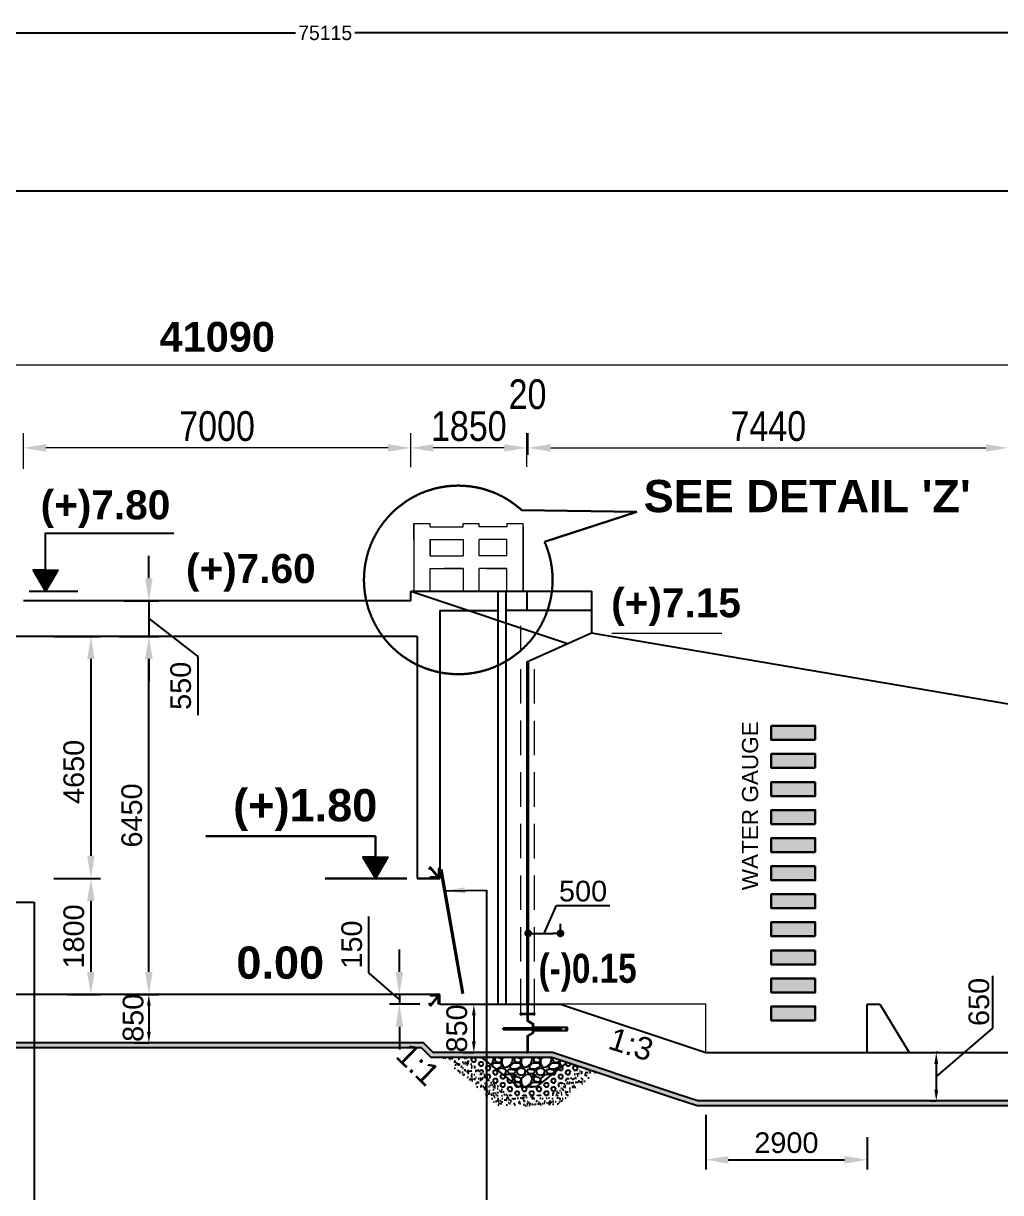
# Model space of a CAD drawing. Extents: x -358915 to 1258323, y -1667244 to -305611.
# Drawn here: x 291064 to 306203, y -1451511 to -1433391 of the extents above; entities that cross this region are included whole.
import ezdxf

# ---------------------------------------------------------------- set-up
doc = ezdxf.new("R2010")
doc.units = 0
doc.header["$LTSCALE"] = 300
doc.header["$MEASUREMENT"] = 0
for name, pattern in [('DASHED', [0.75, 0.5, -0.25]), ('DASHED2', [9.525, 6.35, -3.175]), ('DASHEDX2', [38.1, 25.4, -12.7]), ('HIDDEN', [0.375, 0.25, -0.125])]:
    doc.linetypes.add(name, pattern=pattern)
doc.layers.get('0').update_dxf_attribs({"linetype": 'CONTINUOUS'})
doc.layers.get('DEFPOINTS').update_dxf_attribs({"linetype": 'CONTINUOUS'})
for name, color, linetype, lineweight in [('CAR', 5, 'CONTINUOUS', 18), ('Dim', 7, 'CONTINUOUS', 9), ('Dimension', 8, 'CONTINUOUS', 18), ('Grid Line_Outer', 7, 'CONTINUOUS', 5), ('HATCH', 252, 'CONTINUOUS', 5), ('line2', 3, 'CONTINUOUS', 30), ('Railing', 8, 'CONTINUOUS', 0)]:
    doc.layers.add(name, color=color, linetype=linetype, lineweight=lineweight)
for name, color, linetype in [('DOTTED', 240, 'DASHED2'), ('LINE', 7, 'CONTINUOUS'), ('TEXT', 10, 'CONTINUOUS')]:
    doc.layers.add(name, color=color, linetype=linetype)
doc.styles.add('1-2', font='arial.ttf')
doc.styles.add('Arial', font='arial.ttf')
doc.styles.add('DIM', font='isocp3.shx')
doc.styles.add('dimText', font='ARIALN.TTF')
doc.styles.add('text', font='ARIALN.TTF', dxfattribs={"height": 1.6})
doc.dimstyles.new('3', dxfattribs={"dimtxt": 225, "dimasz": 350, "dimexe": 100, "dimexo": 25, "dimgap": 9, "dimtad": 0, "dimdec": 0, "dimzin": 0, "dimdsep": 46, "dimtxsty": 'Standard', "dimcen": 0, "dimclrd": 5, "dimclre": 6, "dimclrt": 256, "dimadec": 0, "dimazin": 0, "dimtfac": 1, "dimtdec": 0, "dimtofl": 0, "dimtmove": 2, "dimatfit": 3, "dimfxl": 1, "dimtolj": 1, "dimtzin": 0, "dimarcsym": 0})
doc.dimstyles.new('dim_150', dxfattribs={"dimtxt": 300, "dimasz": 300, "dimexe": 300, "dimexo": 100, "dimgap": 100, "dimtad": 1, "dimdec": 0, "dimzin": 0, "dimdsep": 46, "dimtxsty": 'DIM', "dimcen": 150, "dimclrd": 5, "dimclre": 5, "dimclrt": 7, "dimadec": 0, "dimazin": 0, "dimtfac": 1, "dimtdec": 0, "dimtmove": 0, "dimatfit": 3, "dimfxl": 20, "dimtolj": 1, "dimtzin": 0, "dimarcsym": 0})
doc.dimstyles.new('dim_230', dxfattribs={"dimtxt": 460, "dimasz": 460, "dimexe": 230, "dimexo": 100, "dimgap": 100, "dimtad": 1, "dimdec": 0, "dimzin": 0, "dimdsep": 46, "dimtxsty": 'dimText', "dimcen": 0.09, "dimclrd": 256, "dimclre": 256, "dimclrt": 7, "dimadec": 0, "dimazin": 0, "dimtfac": 1, "dimtdec": 0, "dimtofl": 0, "dimtmove": 0, "dimatfit": 3, "dimfxl": 1, "dimtolj": 1, "dimtzin": 0, "dimlwd": -1, "dimlwe": -1, "dimarcsym": 0})
pattern_1 = [(37.5, (-118557.8025, -1468167.1966), (-0.31496679, 9.63411885), [0, -7.6, 0, -8.5, 0, -8.125]), (7.5, (-118557.802, -1468167.197), (8.84888353, 14.11073033), [0, -4.1, 0, -6.85, 0, -2.625]), (327.5, (-118563.9525, -1468167.1966), (15.57070931, 0.02829527), [0, -2.5, 0, -9, 0, -11.75]), (317.5, (-118563.952, -1468167.197), (15.03063302, 4.38837782), [0, -1.25, 0, -5.9, 0, -6.75])]

# ---------------------------------------------------------------- blocks, each defined once
blk = doc.blocks.new('*D244')
at = {"layer": 'DEFPOINTS', "color": 0, "ltscale": 500, "transparency": 16777216}
for p in [(292794, -1448441), (292781, -1449191), (293008, -1449191)]:
    blk.add_point(p, dxfattribs=at)
at = {"layer": 'Dim', "color": 5, "lineweight": -2, "ltscale": 500, "transparency": 16777216}
for p, q in [((292794, -1448441), (293008, -1448441)), ((293008, -1448616), (293008, -1449016)), ((292781, -1449191), (293008, -1449191))]:
    blk.add_line(p, q, dxfattribs=at)
at = {"layer": 'Dim', "color": 5, "ltscale": 500, "transparency": 16777216}
for points in [[(292978, -1448616), (293037, -1448616), (293008, -1448441)], [(292978, -1449016), (293037, -1449016), (293008, -1449191)]]:
    blk.add_solid(points, dxfattribs=at)
at = {"layer": 'Dim', "color": 7, "ltscale": 500, "transparency": 16777216, "insert": (292765, -1448802), "char_height": 320, "attachment_point": 5, "rotation": 90, "style": 'Arial'}
blk.add_mtext('\\A1;850', dxfattribs=at)
blk = doc.blocks.new('*D245')
at = {"layer": 'DEFPOINTS', "color": 0, "ltscale": 500, "transparency": 16777216}
for p in [(297878, -1448591), (297878, -1449341), (298042, -1449341)]:
    blk.add_point(p, dxfattribs=at)
at = {"layer": 'Dim', "color": 5, "lineweight": -2, "ltscale": 500, "transparency": 16777216}
for p, q in [((297878, -1448591), (298042, -1448591)), ((298042, -1448766), (298042, -1449166)), ((297878, -1449341), (298042, -1449341))]:
    blk.add_line(p, q, dxfattribs=at)
at = {"layer": 'Dim', "color": 5, "ltscale": 500, "transparency": 16777216}
for points in [[(298013, -1448766), (298071, -1448766), (298042, -1448591)], [(298013, -1449166), (298071, -1449166), (298042, -1449341)]]:
    blk.add_solid(points, dxfattribs=at)
at = {"layer": 'Dim', "color": 7, "ltscale": 500, "transparency": 16777216, "insert": (297779, -1448966), "char_height": 320, "attachment_point": 5, "rotation": 90, "style": 'Arial'}
blk.add_mtext('\\A1;850', dxfattribs=at)
blk = doc.blocks.new('*D252')
at = {"layer": 'DEFPOINTS', "color": 0, "ltscale": 500, "transparency": 16777216}
for p in [(291064, -1439970), (297064, -1440243), (291064, -1440393)]:
    blk.add_point(p, dxfattribs=at)
at = {"layer": 'Dim', "ltscale": 500, "transparency": 16777216}
for p, q in [((291064, -1440293), (291064, -1439740)), ((297064, -1440143), (297064, -1439740)), ((296714, -1439970), (291414, -1439970))]:
    blk.add_line(p, q, dxfattribs=at)
for points in [[(291414, -1439911), (291414, -1440028), (291064, -1439970)], [(296714, -1439911), (296714, -1440028), (297064, -1439970)]]:
    blk.add_solid(points, dxfattribs=at)
at = {"layer": 'Dim', "color": 7, "ltscale": 500, "transparency": 16777216, "insert": (294064, -1439635), "char_height": 460, "attachment_point": 5, "style": 'dimText'}
blk.add_mtext('\\A1;7000', dxfattribs=at)
blk = doc.blocks.new('_Dot')
at = {"color": 0, "linetype": 'ByBlock', "lineweight": -2}
blk.add_line((-0.5, 0), (-1, 0), dxfattribs=at)
at = {"color": 0, "linetype": 'ByBlock', "const_width": 0.5}
blk.add_lwpolyline([(-0.25, 0, 1), (0.25, 0, 1)], format="xyb", close=True, dxfattribs=at)
blk = doc.blocks.new('*D262')
at = {"layer": 'DEFPOINTS', "color": 0, "ltscale": 500, "transparency": 16777216}
for p in [(298884, -1447528), (299384, -1447493), (299384, -1447535)]:
    blk.add_point(p, dxfattribs=at)
at = {"layer": 'Dim', "color": 5, "lineweight": -2, "ltscale": 500, "transparency": 16777216}
for p, q in [((299134, -1447493), (299321, -1447063)), ((299321, -1447063), (300147, -1447063)), ((298884, -1447428), (298884, -1447343)), ((299384, -1447435), (299384, -1447343)), ((299004, -1447493), (299264, -1447493))]:
    blk.add_line(p, q, dxfattribs=at)
at = {"layer": 'Dim', "color": 5, "lineweight": -2, "ltscale": 500, "transparency": 16777216, "xscale": 120, "yscale": 120, "zscale": 120, "rotation": 180}
blk.add_blockref('_Dot', (298884, -1447493), dxfattribs=at)
at = {"layer": 'Dim', "color": 5, "lineweight": -2, "ltscale": 500, "transparency": 16777216, "xscale": 120, "yscale": 120, "zscale": 120}
blk.add_blockref('_Dot', (299384, -1447493), dxfattribs=at)
at = {"layer": 'Dim', "color": 7, "ltscale": 500, "transparency": 16777216, "insert": (299734, -1446840), "char_height": 320, "attachment_point": 5, "style": 'Arial'}
blk.add_mtext('\\A1;500', dxfattribs=at)
blk = doc.blocks.new('*D268')
at = {"layer": 'DEFPOINTS', "color": 0, "ltscale": 500, "transparency": 16777216}
for p in [(297064, -1439970), (297064, -1440366), (298864, -1440365)]:
    blk.add_point(p, dxfattribs=at)
at = {"layer": 'Dim', "ltscale": 500, "transparency": 16777216}
for p, q in [((297064, -1440266), (297064, -1439740)), ((298864, -1440265), (298864, -1439740)), ((298514, -1439970), (297414, -1439970))]:
    blk.add_line(p, q, dxfattribs=at)
for points in [[(297414, -1439911), (297414, -1440028), (297064, -1439970)], [(298514, -1439911), (298514, -1440028), (298864, -1439970)]]:
    blk.add_solid(points, dxfattribs=at)
at = {"layer": 'Dim', "color": 7, "ltscale": 500, "transparency": 16777216, "insert": (297964, -1439635), "char_height": 460, "attachment_point": 5, "style": 'dimText'}
blk.add_mtext('\\A1;1850', dxfattribs=at)
blk = doc.blocks.new('*D269')
at = {"layer": 'DEFPOINTS', "color": 0, "ltscale": 500, "transparency": 16777216}
for p in [(306324, -1439591), (306324, -1439970), (298884, -1440175)]:
    blk.add_point(p, dxfattribs=at)
at = {"layer": 'Dim', "ltscale": 500, "transparency": 16777216}
for p, q in [((298884, -1440075), (298884, -1439740)), ((306324, -1439691), (306324, -1440200)), ((299234, -1439970), (305974, -1439970))]:
    blk.add_line(p, q, dxfattribs=at)
for points in [[(299234, -1439911), (299234, -1440028), (298884, -1439970)], [(305974, -1439911), (305974, -1440028), (306324, -1439970)]]:
    blk.add_solid(points, dxfattribs=at)
at = {"layer": 'Dim', "color": 7, "ltscale": 500, "transparency": 16777216, "insert": (302604, -1439635), "char_height": 460, "attachment_point": 5, "style": 'dimText'}
blk.add_mtext('\\A1;7440', dxfattribs=at)
blk = doc.blocks.new('*D272')
at = {"layer": 'DEFPOINTS', "color": 0, "ltscale": 500, "transparency": 16777216}
for p in [(297303, -1448441), (296888, -1448591), (297303, -1448591)]:
    blk.add_point(p, dxfattribs=at)
at = {"layer": 'Dim', "color": 5, "lineweight": -2, "ltscale": 500, "transparency": 16777216}
for p, q in [((296415, -1448105), (296415, -1447230)), ((296888, -1448091), (296888, -1447741)), ((296888, -1448516), (296415, -1448105)), ((297203, -1448441), (296738, -1448441)), ((296888, -1448441), (296888, -1448591)), ((296888, -1448441), (296888, -1448591)), ((297203, -1448591), (296738, -1448591)), ((296888, -1448941), (296888, -1449291))]:
    blk.add_line(p, q, dxfattribs=at)
at = {"layer": 'Dim', "color": 5, "ltscale": 500, "transparency": 16777216}
for points in [[(296830, -1448091), (296947, -1448091), (296888, -1448441)], [(296830, -1448941), (296947, -1448941), (296888, -1448591)]]:
    blk.add_solid(points, dxfattribs=at)
at = {"layer": 'Dim', "color": 7, "ltscale": 500, "transparency": 16777216, "insert": (296152, -1447667), "char_height": 320, "attachment_point": 5, "rotation": 90, "style": 'Arial'}
blk.add_mtext('\\A1;150', dxfattribs=at)
blk = doc.blocks.new('*D273')
at = {"layer": 'DEFPOINTS', "color": 0, "ltscale": 500, "transparency": 16777216}
for p in [(316134, -1438681), (273744, -1439594), (316134, -1439594)]:
    blk.add_point(p, dxfattribs=at)
at = {"layer": 'Dim', "ltscale": 500, "transparency": 16777216}
for p, q in [((273744, -1439494), (273744, -1438451)), ((316134, -1439494), (316134, -1438451)), ((274094, -1438681), (315784, -1438681))]:
    blk.add_line(p, q, dxfattribs=at)
for points in [[(274094, -1438623), (274094, -1438739), (273744, -1438681)], [(315784, -1438623), (315784, -1438739), (316134, -1438681)]]:
    blk.add_solid(points, dxfattribs=at)
at = {"layer": 'Dim', "color": 7, "ltscale": 500, "transparency": 16777216, "insert": (294067, -1438251), "char_height": 460, "attachment_point": 5, "style": 'dimText'}
blk.add_mtext('\\A1;{\\fArial|b1|i0|c0|p34;41090}', dxfattribs=at)
blk = doc.blocks.new('*D274')
at = {"layer": 'DEFPOINTS', "color": 0, "ltscale": 500, "transparency": 16777216}
for p in [(291703, -1446641), (291647, -1448441), (292109, -1448441)]:
    blk.add_point(p, dxfattribs=at)
at = {"layer": 'Dim', "color": 5, "lineweight": -2, "ltscale": 500, "transparency": 16777216}
for p, q in [((291803, -1446641), (292259, -1446641)), ((292109, -1446991), (292109, -1448091)), ((291747, -1448441), (292259, -1448441))]:
    blk.add_line(p, q, dxfattribs=at)
at = {"layer": 'Dim', "color": 5, "ltscale": 500, "transparency": 16777216}
for points in [[(292051, -1446991), (292168, -1446991), (292109, -1446641)], [(292051, -1448091), (292168, -1448091), (292109, -1448441)]]:
    blk.add_solid(points, dxfattribs=at)
at = {"layer": 'Dim', "color": 7, "ltscale": 500, "transparency": 16777216, "insert": (291846, -1447541), "char_height": 320, "attachment_point": 5, "rotation": 90, "style": 'Arial'}
blk.add_mtext('\\A1;1800', dxfattribs=at)
blk = doc.blocks.new('*D281')
at = {"layer": 'DEFPOINTS', "color": 0, "ltscale": 500, "transparency": 16777216}
for p in [(298864, -1439970), (298864, -1440175), (298884, -1440175)]:
    blk.add_point(p, dxfattribs=at)
at = {"layer": 'Dim', "ltscale": 500, "transparency": 16777216}
for p, q in [((298864, -1440075), (298864, -1439740)), ((298884, -1440075), (298884, -1439740)), ((298514, -1439970), (298164, -1439970)), ((299234, -1439970), (299584, -1439970))]:
    blk.add_line(p, q, dxfattribs=at)
for points in [[(298514, -1439911), (298514, -1440028), (298864, -1439970)], [(299234, -1439911), (299234, -1440028), (298884, -1439970)]]:
    blk.add_solid(points, dxfattribs=at)
at = {"layer": 'Dim', "color": 7, "ltscale": 500, "transparency": 16777216, "insert": (298874, -1439141), "char_height": 460, "attachment_point": 5, "style": 'dimText'}
blk.add_mtext('\\A1;20', dxfattribs=at)
blk = doc.blocks.new('*D282')
at = {"layer": 'DEFPOINTS', "color": 0, "ltscale": 500, "transparency": 16777216}
for p in [(305230, -1449341), (305113, -1450091), (305206, -1450091)]:
    blk.add_point(p, dxfattribs=at)
at = {"layer": 'Dim', "color": 5, "lineweight": -2, "ltscale": 500, "transparency": 16777216}
for p, q in [((306082, -1448960), (306082, -1448152)), ((305206, -1449716), (306082, -1448960)), ((305230, -1449341), (305206, -1449341)), ((305206, -1449516), (305206, -1449916)), ((305113, -1450091), (305206, -1450091))]:
    blk.add_line(p, q, dxfattribs=at)
at = {"layer": 'Dim', "color": 5, "ltscale": 500, "transparency": 16777216}
for points in [[(305176, -1449516), (305235, -1449516), (305206, -1449341)], [(305176, -1449916), (305235, -1449916), (305206, -1450091)]]:
    blk.add_solid(points, dxfattribs=at)
at = {"layer": 'Dim', "color": 7, "ltscale": 500, "transparency": 16777216, "insert": (305868, -1448556), "char_height": 320, "attachment_point": 5, "rotation": 90, "style": 'Arial'}
blk.add_mtext('\\A1;650', dxfattribs=at)
blk = doc.blocks.new('*D283')
at = {"layer": 'DEFPOINTS', "color": 0, "ltscale": 500, "transparency": 16777216}
for p in [(291434, -1442891), (291434, -1446641), (292109, -1446641)]:
    blk.add_point(p, dxfattribs=at)
at = {"layer": 'Dim', "color": 5, "lineweight": -2, "ltscale": 500, "transparency": 16777216}
for p, q in [((291534, -1442891), (292259, -1442891)), ((292109, -1443241), (292109, -1446291)), ((291534, -1446641), (292259, -1446641))]:
    blk.add_line(p, q, dxfattribs=at)
at = {"layer": 'Dim', "color": 5, "ltscale": 500, "transparency": 16777216}
for points in [[(292051, -1443241), (292168, -1443241), (292109, -1442891)], [(292051, -1446291), (292168, -1446291), (292109, -1446641)]]:
    blk.add_solid(points, dxfattribs=at)
at = {"layer": 'Dim', "color": 7, "ltscale": 500, "transparency": 16777216, "insert": (291846, -1444991), "char_height": 320, "attachment_point": 5, "rotation": 90, "style": 'Arial'}
blk.add_mtext('\\A1;4650', dxfattribs=at)
blk = doc.blocks.new('*D287')
at = {"layer": 'DEFPOINTS', "color": 0, "ltscale": 500, "transparency": 16777216}
for p in [(293008, -1442891), (293713, -1442891), (292523, -1448441)]:
    blk.add_point(p, dxfattribs=at)
at = {"layer": 'Dim', "color": 5, "lineweight": -2, "ltscale": 500, "transparency": 16777216}
for p, q in [((293613, -1442891), (292858, -1442891)), ((293008, -1448091), (293008, -1443241)), ((292623, -1448441), (293158, -1448441))]:
    blk.add_line(p, q, dxfattribs=at)
at = {"layer": 'Dim', "color": 5, "ltscale": 500, "transparency": 16777216}
for points in [[(292949, -1443241), (293066, -1443241), (293008, -1442891)], [(292949, -1448091), (293066, -1448091), (293008, -1448441)]]:
    blk.add_solid(points, dxfattribs=at)
at = {"layer": 'Dim', "color": 7, "ltscale": 500, "transparency": 16777216, "insert": (292744, -1445666), "char_height": 320, "attachment_point": 5, "rotation": 90, "style": 'Arial'}
blk.add_mtext('\\A1;6450', dxfattribs=at)
blk = doc.blocks.new('*D288')
at = {"layer": 'DEFPOINTS', "color": 0, "ltscale": 500, "transparency": 16777216}
for p in [(292523, -1442341), (292440, -1442891), (293008, -1442891)]:
    blk.add_point(p, dxfattribs=at)
at = {"layer": 'Dim', "color": 5, "lineweight": -2, "ltscale": 500, "transparency": 16777216}
for p, q in [((293008, -1441991), (293008, -1441641)), ((292623, -1442341), (293158, -1442341)), ((293008, -1442341), (293008, -1442891)), ((293008, -1442341), (293008, -1442891)), ((293008, -1442616), (293765, -1443204)), ((292540, -1442891), (293158, -1442891)), ((293765, -1443204), (293765, -1444110)), ((293008, -1443241), (293008, -1443591))]:
    blk.add_line(p, q, dxfattribs=at)
at = {"layer": 'Dim', "color": 5, "ltscale": 500, "transparency": 16777216}
for points in [[(292949, -1441991), (293066, -1441991), (293008, -1442341)], [(292949, -1443241), (293066, -1443241), (293008, -1442891)]]:
    blk.add_solid(points, dxfattribs=at)
at = {"layer": 'Dim', "color": 7, "ltscale": 500, "transparency": 16777216, "insert": (293502, -1443657), "char_height": 320, "attachment_point": 5, "rotation": 90, "style": 'Arial'}
blk.add_mtext('\\A1;550', dxfattribs=at)
blk = doc.blocks.new('huk')
at = {"layer": 'Dim'}
h = blk.add_hatch(dxfattribs=at)
h.set_pattern_fill('ANSI31', color=15)
h.set_pattern_definition([(45, (-358365.36117, -19477.47705), (-0.08838834765, 0.08838834765), [])])
h.paths.add_polyline_path([(13, 3, 0.75964), (-13, 3), (-94, 3, 4.674984), (-94, -6), (-12, -6, 0.637498), (12, -6), (94, -6, 4.674984), (94, 3)])
h.paths.add_polyline_path([(-6, 0, -1), (6, 0, -1)], flags=16)
at = {"layer": 'DOTTED', "color": 8}
for points in [[(-94, 3), (-13, 3)], [(13, 3), (94, 3)], [(-94, -6), (-12, -6)], [(12, -6), (94, -6)]]:
    blk.add_lwpolyline(points, dxfattribs=at)
blk.add_circle((0, 0), 6.04, dxfattribs=at)
for centre, radius, start, end in [((-104, -1), 11, 24.1477, 335.8523), ((0, 0), 13, 15.5565, 164.4435), ((104, -1), 11, 204.1477, 155.8523), ((0, 0), 13, 204.9652, 335.0348)]:
    blk.add_arc(centre, radius, start, end, dxfattribs=at)
blk = doc.blocks.new('*D291')
at = {"layer": 'DEFPOINTS', "color": 0, "ltscale": 500, "transparency": 16777216}
for p in [(301634, -1450207), (304134, -1450553), (304134, -1451002)]:
    blk.add_point(p, dxfattribs=at)
at = {"layer": 'Dim', "color": 5, "lineweight": -2, "ltscale": 500, "transparency": 16777216}
for p, q in [((301634, -1450307), (301634, -1451152)), ((304134, -1450653), (304134, -1451152)), ((301984, -1451002), (303784, -1451002))]:
    blk.add_line(p, q, dxfattribs=at)
at = {"layer": 'Dim', "color": 5, "ltscale": 500, "transparency": 16777216}
for points in [[(301984, -1450944), (301984, -1451061), (301634, -1451002)], [(303784, -1450944), (303784, -1451061), (304134, -1451002)]]:
    blk.add_solid(points, dxfattribs=at)
at = {"layer": 'Dim', "color": 7, "ltscale": 500, "transparency": 16777216, "insert": (302884, -1450739), "char_height": 320, "attachment_point": 5, "style": 'Arial'}
blk.add_mtext('\\A1;2900', dxfattribs=at)
blk = doc.blocks.new('cc')
at = {"layer": 'Dim'}
h = blk.add_hatch(color=8, dxfattribs=at)
h.dxf.hatch_style = 1
h.paths.add_polyline_path([(0, 0), (0, -217), (681, -217), (681, 0)])
h = blk.add_hatch(color=8, dxfattribs=at)
h.dxf.hatch_style = 1
h.paths.add_polyline_path([(0, -435), (0, -652), (681, -652), (681, -435)])
h = blk.add_hatch(color=8, dxfattribs=at)
h.dxf.hatch_style = 1
h.paths.add_polyline_path([(681, -1087), (681, -869), (0, -869), (0, -1087)])
h = blk.add_hatch(color=8, dxfattribs=at)
h.dxf.hatch_style = 1
h.paths.add_polyline_path([(0, -1304), (0, -1521), (681, -1521), (681, -1304)])
h = blk.add_hatch(color=8, dxfattribs=at)
h.dxf.hatch_style = 1
h.paths.add_polyline_path([(0, -1739), (0, -1956), (681, -1956), (681, -1739)])
h = blk.add_hatch(color=8, dxfattribs=at)
h.dxf.hatch_style = 1
h.paths.add_polyline_path([(681, -2391), (681, -2173), (0, -2173), (0, -2391)])
h = blk.add_hatch(color=8, dxfattribs=at)
h.dxf.hatch_style = 1
h.paths.add_polyline_path([(681, -2826), (681, -2608), (0, -2608), (0, -2826)])
h = blk.add_hatch(color=8, dxfattribs=at)
h.dxf.hatch_style = 1
h.paths.add_polyline_path([(0, -3043), (0, -3260), (681, -3260), (681, -3043)])
h = blk.add_hatch(color=8, dxfattribs=at)
h.dxf.hatch_style = 1
h.paths.add_polyline_path([(681, -3695), (681, -3478), (0, -3478), (0, -3695)])
h = blk.add_hatch(color=8, dxfattribs=at)
h.dxf.hatch_style = 1
h.paths.add_polyline_path([(681, -4130), (681, -3912), (0, -3912), (0, -4130)])
h = blk.add_hatch(color=8, dxfattribs=at)
h.dxf.hatch_style = 1
h.paths.add_polyline_path([(0, -4347), (0, -4564), (681, -4564), (681, -4347)])
at = {"layer": 'line2', "color": 15}
for points in [[(681, -217), (0, -217), (0, 0), (681, 0)], [(681, -652), (0, -652), (0, -435), (681, -435)], [(681, -869), (0, -869), (0, -1087), (681, -1087)], [(681, -1521), (0, -1521), (0, -1304), (681, -1304)], [(681, -1956), (0, -1956), (0, -1739), (681, -1739)], [(681, -2173), (0, -2173), (0, -2391), (681, -2391)], [(681, -2608), (0, -2608), (0, -2826), (681, -2826)], [(681, -3260), (0, -3260), (0, -3043), (681, -3043)], [(681, -3478), (0, -3478), (0, -3695), (681, -3695)], [(681, -3912), (0, -3912), (0, -4130), (681, -4130)], [(681, -4564), (0, -4564), (0, -4347), (681, -4347)]]:
    blk.add_lwpolyline(points, close=True, dxfattribs=at)
blk = doc.blocks.new('*D1497')
at = {"layer": 'DEFPOINTS', "color": 0, "ltscale": 0.5, "transparency": 16777216}
for p in [(333297, -1433539), (258182, -1435984), (333297, -1435984)]:
    blk.add_point(p, dxfattribs=at)
at = {"layer": 'LINE', "color": 6, "lineweight": -2, "ltscale": 0.5, "transparency": 16777216}
for p, q in [((258182, -1435959), (258182, -1433439)), ((333297, -1435959), (333297, -1433439))]:
    blk.add_line(p, q, dxfattribs=at)
at = {"layer": 'LINE', "color": 5, "lineweight": -2, "ltscale": 0.5, "transparency": 16777216}
for p, q in [((258532, -1433539), (295280, -1433539)), ((332947, -1433539), (296198, -1433539))]:
    blk.add_line(p, q, dxfattribs=at)
at = {"layer": 'LINE', "color": 5, "ltscale": 0.5, "transparency": 16777216}
for points in [[(258532, -1433481), (258532, -1433597), (258182, -1433539)], [(332947, -1433481), (332947, -1433597), (333297, -1433539)]]:
    blk.add_solid(points, dxfattribs=at)
at = {"layer": 'LINE', "ltscale": 0.5, "transparency": 16777216, "insert": (295739, -1433539), "char_height": 225, "attachment_point": 5}
blk.add_mtext('\\A1;75115', dxfattribs=at)

msp = doc.modelspace()

# ---------------------------------------------------------------- hatches: boundary and pattern name
at = {"layer": 'Dim'}
h = msp.add_hatch(dxfattribs=at)
h.set_pattern_fill('ANSI31', color=8)
h.set_pattern_definition([(45, (-52866.7638, -1547253.26463), (-0.08838834765, 0.08838834765), [])])
h.paths.add_polyline_path([(291599.6, -1441864.9), (291407.1, -1441864.9), (291407.1, -1442190.7)])
h.paths.add_polyline_path([(291407.1, -1441864.9), (291214.6, -1441864.9), (291407.1, -1442190.7)])
h = msp.add_hatch(dxfattribs=at)
h.set_pattern_fill('ANSI31', color=8)
h.set_pattern_definition([(45, (-46985.74198, -1551701.96833), (-0.08838834765, 0.08838834765), [])])
h.paths.add_polyline_path([(296324.7, -1446313.6), (296517.3, -1446313.6), (296517.3, -1446639.4)])
h.paths.add_polyline_path([(296517.3, -1446313.6), (296709.8, -1446313.6), (296517.3, -1446639.4)])
h = msp.add_hatch(dxfattribs=at)
h.set_pattern_fill('AR-SAND', color=8, scale=5)
h.set_pattern_definition(pattern_1)
h.paths.add_polyline_path([(298863.8, -1448590.7), (298883.8, -1448590.7), (298883.8, -1448840.7), (298963.8, -1448890.7), (298963.8, -1448934.6), (298943.8, -1448934.6), (298943.8, -1448897.8), (298863.8, -1448847.8)])
h = msp.add_hatch(color=15, dxfattribs=at)
h.dxf.hatch_style = 1
h.paths.add_polyline_path([(298494, -1448961.6), (298494, -1448981.6), (299393.4, -1448981.6), (299393.4, -1448961.6)])
h = msp.add_hatch(dxfattribs=at)
h.set_pattern_fill('AR-SAND', color=8, scale=5)
h.set_pattern_definition(pattern_1)
h.paths.add_polyline_path([(298863.8, -1449340.7), (298883.8, -1449340.7), (298883.8, -1449090.7), (298963.8, -1449040.7), (298963.8, -1448996.8), (298943.8, -1448996.8), (298943.8, -1449033.6), (298863.8, -1449083.6)])
h = msp.add_hatch(color=15, dxfattribs=at)
h.dxf.hatch_style = 1
h.paths.add_polyline_path([(299468.3, -1448946.7), (299493.8, -1448946.8), (299493.7, -1448996.8), (299468.2, -1448996.8)])
h = msp.add_hatch(dxfattribs=at)
h.set_pattern_fill('AR-CONC', color=8, scale=20)
h.set_pattern_definition([(50, (-54666.78, -1593038.45), (143.452037, -12.550427), [15, -165]), (355, (-54666.78, -1593038.45), (-27.750267, 150.438427), [12, -132]), (100.451444, (-54654.83, -1593039.5), (115.70177, 137.888), [12.74804, -140.22842]), (46.1842, (-54666.78, -1592998.45), (213.44827, -33.10386), [22.5, -247.5]), (96.635635, (-54649, -1593001.21), (186.93239, 194.82372), [19.12207, -210.34275]), (351.184164, (-54666.78, -1592998.45), (186.93239, 194.82372), [18, -198]), (21, (-54646.78, -1593008.45), (119.38141, -80.523778), [15, -165]), (326, (-54646.78, -1593008.45), (48.663066, 145.03001), [12, -132]), (71.451445, (-54636.83, -1593015.16), (168.044475, 64.50623), [12.74804, -140.22842]), (37.5, (-54666.78, -1593038.454), (2.431971, 66.578771), [0, -130.4, 0, -134, 0, -132.5]), (7.5, (-54666.78, -1593038.454), (52.613907, 78.882342), [0, -76.4, 0, -127.4, 0, -50.5]), (327.5, (-54711.38, -1593038.454), (106.764487, -4.510974), [0, -50, 0, -156, 0, -207]), (317.5, (-54731.38, -1593038.45), (116.637234, 20.020996), [0, -65, 0, -103.6, 0, -147])])
h.paths.add_polyline_path([(316134.3, -1450391.3), (315644.1, -1450391), (315644.1, -1450466), (316134.3, -1450466.3)])
h.paths.add_polyline_path([(274234, -1450451.5), (273744, -1450451.5), (273744, -1450526.5), (274234, -1450526.5)])
h.paths.add_polyline_path([(297263.6, -1449190.7), (291063.8, -1449190.7), (289413.8, -1449190.5), (288566.2, -1449190.5), (286682.8, -1449818.3), (285865.4, -1450090.7), (275244, -1450090.7), (274844, -1450451.5), (274354, -1450451.5), (274354, -1450526.5), (274872.9, -1450526.5), (275272.9, -1450165.7), (285877.6, -1450165.7), (286714.1, -1449886.9), (288577.8, -1449265.5), (289413.8, -1449265.5), (291063.8, -1449265.7), (297232.6, -1449265.7), (297382.6, -1449415.7), (298413.8, -1449415.7), (299250.5, -1449415.7), (301152.9, -1450050.1), (301512, -1450165.7), (306886.3, -1450165.7), (314652.6, -1450165.9), (315012.6, -1450466.1), (315524.1, -1450466), (315524.1, -1450391), (315040, -1450391.1), (314679.8, -1450090.9), (306886.3, -1450090.7), (301512, -1450090.7), (301145, -1449968.4), (299262, -1449340.7), (298413.8, -1449340.7), (297413.6, -1449340.7)])
at = {"layer": 'Grid Line_Outer', "ltscale": 2}
h = msp.add_hatch(color=1, dxfattribs=at)
h.dxf.hatch_style = 1
h.paths.add_polyline_path([(297365.7, -1446640.7), (297367.7, -1446616.9), (297489.3, -1446616.9), (297487.3, -1446489.5), (297513.7, -1446489.5), (297513.7, -1446640.7)])
h = msp.add_hatch(color=1, dxfattribs=at)
h.dxf.hatch_style = 1
h.paths.add_polyline_path([(297367.1, -1448440.7), (297367.1, -1448465), (297489.6, -1448465), (297489.5, -1448590.7), (297513.6, -1448590.7), (297513.6, -1448440.8)])
at = {"layer": 'HATCH', "lineweight": -2, "ltscale": 50}
h = msp.add_hatch(dxfattribs=at)
h.set_pattern_fill('AR-SAND', color=2, scale=50)
h.set_pattern_definition([(37.5, (-74127.67, -1480234.44), (-3.149668, 96.341188), [0, -76, 0, -85, 0, -81.25]), (7.5, (-74127.67, -1480234.44), (88.488835, 141.107303), [0, -41, 0, -68.5, 0, -26.25]), (327.5, (-74189.17, -1480234.44), (155.707093, 0.282953), [0, -25, 0, -90, 0, -117.5]), (317.5, (-74189.17, -1480234.44), (150.30633, 43.88378), [0, -12.5, 0, -59, 0, -67.5])])
h.paths.add_polyline_path([(297828.8, -1449415), (297548.2, -1449415.7), (298423.8, -1450165.4), (299323.8, -1450165.4), (299945.1, -1449633.4), (299728.7, -1449564.8), (299202.5, -1450015.4), (298602.7, -1450015.4), (297901.4, -1449414.9)])
h = msp.add_hatch(dxfattribs=at)
h.set_pattern_fill('HEX', color=5, scale=300)
h.set_pattern_definition([(0, (-54666.78, -1550873.53), (0, 64.951905), [37.5, -75]), (120, (-54666.78, -1550873.53), (-56.25, -32.475953), [37.5, -75]), (60, (-54629.28, -1550873.53), (-56.25, 32.475953), [37.5, -75])])
h.paths.add_polyline_path([(299202.5, -1450015.4), (298602.7, -1450015.4), (297901.4, -1449414.9), (298160.9, -1449414.9), (298723.8, -1449865.4), (299023.8, -1449865.4), (299492.8, -1449490), (299728.7, -1449564.8)])
h = msp.add_hatch(dxfattribs=at)
h.set_pattern_fill('GRAVEL', color=16, scale=300)
h.set_pattern_definition([(228.0127875, (-73911.667, -1479934.442), (-2400, -2700), [40.3608, -3995.72641]), (184.9697407, (-73938.667, -1479964.442), (3600, 300), [69.2604, -6856.77743]), (132.510447, (-74007.667, -1479970.442), (3000, -3300), [48.8364, -4834.80978]), (267.273689, (-74124.667, -1480045.442), (300, 6000), [63.0714, -6244.06741]), (292.833654, (-74127.667, -1480108.442), (-1500, 3600), [61.8465, -6122.81194]), (357.273689, (-74103.667, -1480165.442), (-6000, 300), [63.0714, -6244.06741]), (37.6942405, (-74040.667, -1480168.442), (-3900, -3000), [83.4087, -8257.45456]), (72.2553284, (-73974.667, -1480117.442), (2100, 6600), [78.7464, -7795.89645]), (121.4295656, (-73950.667, -1480042.442), (-2400, 3900), [63.285, -6265.22193]), (175.236358, (-73983.667, -1479988.442), (3300, -300), [72.2496, -3540.22877]), (222.3974378, (-74055.667, -1479982.442), (-3600, -3300), [93.4344, -9250.0125]), (138.814075, (-73827.667, -1480048.442), (-2100, 1800), [31.8903, -3157.15344]), (171.4692344, (-73851.667, -1480027.442), (3900, -600), [60.6711, -6006.45342]), (225, (-73911.67, -1480018.44), (-3e-14, -300), [42.4263, -381.83777]), (203.19859, (-73932.667, -1479982.442), (1500, 600), [22.8474, -2261.88453]), (291.80141, (-73953.667, -1479991.44), (-300, 900), [32.3109, -1583.23854]), (30.963757, (-73941.667, -1480021.44), (900, 600), [52.4787, -1696.80687]), (161.56505, (-73896.67, -1479994.44), (600, -300), [37.9473, -910.736]), (16.3895403, (-74127.667, -1479991.442), (3000, 900), [53.16, -5262.85354]), (70.346176, (-74076.667, -1479976.442), (-1200, -3300), [44.5983, -4415.22232]), (293.19859, (-73896.667, -1479934.442), (-600, 1500), [45.6945, -2239.03743]), (343.6104597, (-73878.667, -1479976.442), (-3000, 900), [53.16, -5262.85354]), (339.443955, (-74127.667, -1480177.442), (-1500, 600), [51.264, -2511.93712]), (294.7751406, (-74079.667, -1480195.442), (-1500, 3300), [42.9534, -4252.39292]), (66.80141, (-73893.667, -1480234.442), (600, 1500), [45.6945, -2239.03743]), (17.3540246, (-73875.667, -1480192.442), (-3900, -1200), [50.2893, -4978.62708]), (69.443955, (-74040.667, -1480234.442), (-600, -1500), [25.632, -2537.56912]), (101.309932, (-73911.67, -1480234.44), (-300, 1200), [15.297, -1514.40885]), (165.963757, (-73914.67, -1480219.44), (900, -300), [61.8465, -1175.08519]), (186.009006, (-73974.667, -1480204.442), (3000, 300), [57.315, -5674.17695]), (303.690068, (-73941.67, -1480048.44), (-300, 600), [43.2666, -1038.39878]), (353.1572266, (-73917.667, -1480084.442), (5100, -600), [75.5382, -7478.26879]), (60.945396, (-73842.667, -1480093.442), (-1200, -2100), [30.8868, -3057.80224]), (90, (-73827.67, -1480066.44), (-300, 300), [18, -282]), (120.256437, (-73980.667, -1480195.442), (1200, -2100), [41.6772, -4126.056]), (48.0127875, (-74001.667, -1480159.442), (2400, 2700), [80.7216, -3955.36561]), (0, (-73947.67, -1480099.44), (300, 300), [78, -222]), (325.3048465, (-73869.667, -1480099.442), (3000, -2100), [47.4342, -4695.9823]), (254.054604, (-73830.667, -1480126.442), (-300, -1200), [43.6806, -2140.35237]), (207.6459754, (-73842.667, -1480168.442), (-5700, -3000), [71.1195, -7040.84225]), (175.4260787, (-73905.667, -1480201.442), (-3900, 300), [75.2397, -7448.72202])])
h.paths.add_polyline_path([(299023.8, -1449865.4), (298723.8, -1449865.4), (298160.9, -1449414.9), (299111.8, -1449414.9), (299258.4, -1449415.7), (299492.8, -1449490)])

# ---------------------------------------------------------------- linework, layer by layer
for p, q in [((298943.8, -1448946), (299493.8, -1448946.8)), ((298943.8, -1448996.8), (299493.7, -1448996.8))]:
    msp.add_line(p, q)
at = {"color": 5}
for points in [[(291407.1, -1442190.7), (291407.1, -1441288.8), (293394.2, -1441288.8)], [(291407.1, -1442190.7), (291407.1, -1441864.9), (291214.6, -1441864.9), (291407.1, -1442190.7)], [(291407.1, -1442190.7), (291407.1, -1441864.9), (291599.6, -1441864.9), (291407.1, -1442190.7)], [(296517.3, -1446639.4), (296517.3, -1446313.6), (296324.7, -1446313.6), (296517.3, -1446639.4)], [(296517.3, -1446639.4), (296517.3, -1446313.6), (296709.8, -1446313.6), (296517.3, -1446639.4)]]:
    msp.add_lwpolyline(points, dxfattribs=at)
at = {"color": 8}
msp.add_lwpolyline([(291154.5, -1442190.7), (291909.3, -1442190.7)], dxfattribs=at)
at = {"color": 7}
for points in [[(298883.8, -1448590.7), (299383.7, -1448590.7)], [(301633.7, -1449340.7), (316133.6, -1449340.5)]]:
    msp.add_lwpolyline(points, dxfattribs=at)
for points in [[(299468.2, -1448996.8), (299468.3, -1448946.8)], [(299493.7, -1448996.8), (299493.8, -1448946.8)]]:
    msp.add_lwpolyline(points)
at = {"layer": 'CAR', "color": 1}
for p, q in [((301633.7, -1448590.7), (299383.7, -1448590.7)), ((301633.7, -1449340.7), (301633.7, -1448590.7))]:
    msp.add_line(p, q, dxfattribs=at)
at = {"layer": 'Dim', "color": 8, "ltscale": 500}
msp.add_line((300180.2, -1442840.7), (301883.8, -1442840.7), dxfattribs=at)
at = {"layer": 'Dim', "color": 13, "lineweight": 30, "ltscale": 50}
for points in [[(297528, -1446501.3), (297868.2, -1448431.2)], [(297542.7, -1446501.3), (297877.6, -1448426.6)]]:
    msp.add_lwpolyline(points, dxfattribs=at)
at = {"layer": 'DOTTED', "color": 0, "linetype": 'DASHEDX2', "lineweight": 20, "ltscale": 0.07}
for points in [[(298771.1, -1448730.7), (298771.1, -1442727.4)], [(298981.5, -1448731.2), (298981.5, -1443231.9)]]:
    msp.add_lwpolyline(points, dxfattribs=at)
at = {"layer": 'DOTTED', "color": 8, "linetype": 'ByBlock', "ltscale": 0.5, "const_width": 1}
for points in [[(297548.2, -1449415.7), (298423.8, -1450165.4), (299323.8, -1450165.4), (299945.1, -1449633.4)], [(297902.4, -1449415.7), (298602.7, -1450015.4), (299202.5, -1450015.4), (299728.7, -1449564.8)]]:
    msp.add_lwpolyline(points, dxfattribs=at)
at = {"layer": 'DOTTED', "color": 8, "linetype": 'ByBlock', "ltscale": 0.5}
msp.add_lwpolyline([(298161.9, -1449415.7), (298723.8, -1449865.4), (299023.8, -1449865.4), (299492.8, -1449490)], dxfattribs=at)
at = {"layer": 'Grid Line_Outer', "color": 1, "ltscale": 2}
for p, q in [((297365.4, -1446640.7), (297367.5, -1446616.9)), ((297365.7, -1446640.7), (297367.7, -1446616.9)), ((297367.1, -1448440.7), (297367.1, -1448465))]:
    msp.add_line(p, q, dxfattribs=at)
at = {"layer": 'Grid Line_Outer', "color": 1, "lineweight": 35, "ltscale": 2}
for points in [[(297489.3, -1446616.9), (297366.9, -1446472.2), (297352.4, -1446510.1)], [(297489.6, -1448465), (297369.4, -1448611.6), (297354.3, -1448573.9)]]:
    msp.add_lwpolyline(points, dxfattribs=at)
at = {"layer": 'Grid Line_Outer', "color": 1, "ltscale": 2}
for points in [[(297365.7, -1446640.7), (297513.7, -1446640.7), (297513.7, -1446489.5), (297487.3, -1446489.5), (297489.3, -1446616.9), (297367.7, -1446616.9)], [(297367.1, -1448440.7), (297513.6, -1448440.8), (297513.6, -1448590.7), (297489.5, -1448590.7), (297489.6, -1448465), (297367.1, -1448465)]]:
    msp.add_lwpolyline(points, dxfattribs=at)
at = {"layer": 'LINE', "ltscale": 500}
for p, q in [((298863.8, -1442190.7), (298863.8, -1442490.7)), ((299863.8, -1442190.7), (299863.8, -1442490.7)), ((297513.7, -1442490.7), (297513.7, -1446640.7)), ((297513.9, -1442490.7), (298413.8, -1442490.7)), ((299863.8, -1442490.7), (298538.8, -1442490.7)), ((306323.8, -1443940.7), (299863.8, -1442840.7)), ((297163.8, -1442890.7), (297163.8, -1446640.7)), ((297163.8, -1446640.7), (297513.7, -1446640.7)), ((297513.6, -1446640.7), (297163.9, -1446640.7)), ((297513.6, -1448440.7), (288963.8, -1448440.7)), ((297513.6, -1448590.7), (298863.8, -1448590.7)), ((304133.7, -1449340.7), (304133.7, -1448590.7)), ((304133.7, -1448590.7), (304333.7, -1448590.7))]:
    msp.add_line(p, q, dxfattribs=at)
at = {"layer": 'LINE'}
msp.add_lwpolyline([(333296.8, -1489101.3), (258182, -1489101.3), (258182, -1435984.4), (333296.8, -1435984.4)], close=True, dxfattribs=at)
at = {"layer": 'LINE', "ltscale": 500}
for points in [[(297063.8, -1442190.7), (299863.8, -1442190.7)], [(297063.8, -1442340.7), (297063.8, -1442190.7)], [(298413.8, -1442190.7), (298413.9, -1448590.7)], [(298538.8, -1442190.7), (298538.9, -1448590.7)], [(297063.8, -1442340.7), (291063.8, -1442340.7)], [(299863.8, -1442490.7), (299863.8, -1442840.7)], [(299863.8, -1442840.7), (298863.8, -1443290.7)], [(297163.8, -1442890.7), (290913.8, -1442890.7)], [(298863.8, -1443290.7), (298863.8, -1448590.7)], [(298883.8, -1443281.7), (298883.8, -1448590.7)], [(299383.7, -1448590.7), (301633.7, -1449340.7)], [(304333.7, -1448590.7), (304783.7, -1449340.8)], [(315524.1, -1450391.1), (315040, -1450391.1), (314679.8, -1450090.9), (307928.5, -1450090.7), (301512, -1450090.7), (301176.6, -1449978.9), (299262, -1449340.7), (298413.8, -1449340.7), (298413.8, -1449340.7), (297413.6, -1449340.7), (297263.6, -1449190.7), (291063.8, -1449190.7), (291063.8, -1449190.7), (289413.8, -1449190.5), (289413.8, -1449190.5), (288566.2, -1449190.5), (285865.4, -1450090.7), (275244, -1450090.7), (274844, -1450451.5), (274354, -1450451.5)], [(315524.1, -1450466.1), (315012.8, -1450466.1), (314652.6, -1450165.9), (307928.5, -1450165.7), (301499.8, -1450165.7), (301152.9, -1450050.1), (299249.8, -1449415.7), (298413.8, -1449415.7), (297382.6, -1449415.7), (297232.6, -1449265.7), (291063.8, -1449265.7), (289413.8, -1449265.5), (288578.4, -1449265.5), (285877.6, -1450165.7), (275272.9, -1450165.7), (274872.9, -1450526.5), (274354, -1450526.5)]]:
    msp.add_lwpolyline(points, dxfattribs=at)
at = {"layer": 'LINE', "color": 2, "linetype": 'DASHED', "ltscale": 2000000.0}
msp.add_lwpolyline([(297063.8, -1442190.7), (299508.7, -1443005.7)], dxfattribs=at)
at = {"layer": 'LINE', "lineweight": 15}
for points in [[(298863.8, -1448590.7), (298863.8, -1448746.8)], [(298883.8, -1448590.7), (298883.8, -1448746.5)], [(298863.8, -1448746.8), (298863.8, -1448847.8), (298943.8, -1448897.8), (298943.8, -1448961.6)], [(298883.8, -1448746.5), (298883.8, -1448840.7), (298963.8, -1448890.7), (298963.8, -1448946.1)], [(298943.8, -1448981.6), (298943.8, -1449033.6), (298863.8, -1449083.6), (298863.8, -1449340.7)], [(298963.8, -1448996.8), (298963.8, -1449040.7), (298883.8, -1449090.7), (298883.8, -1449340.7)]]:
    msp.add_lwpolyline(points, dxfattribs=at)
at = {"layer": 'line2', "color": 5}
for p, q in [((296517.3, -1445987.5), (293891.9, -1445987.5)), ((296517.3, -1446313.6), (296517.3, -1445987.5))]:
    msp.add_line(p, q, dxfattribs=at)
at = {"layer": 'line2', "color": 2}
msp.add_line((298494, -1448981.6), (298494, -1448961.6), dxfattribs=at)
at = {"layer": 'line2', "color": 7, "linetype": 'Continuous', "ltscale": 1500000.0}
msp.add_line((302828.6, -1450218.6), (302828.6, -1450218.6), dxfattribs=at)
at = {"layer": 'line2', "color": 7, "linetype": 'HIDDEN', "ltscale": 2000000.0, "elevation": 0}
msp.add_lwpolyline([(298782.1, -1440933.6), (300564.6, -1440961.5), (299136.8, -1441424.9)], dxfattribs=at)
at = {"layer": 'line2', "color": 8}
msp.add_lwpolyline([(295737.4, -1446640.7), (297001.8, -1446640.7)], dxfattribs=at)
at = {"layer": 'line2', "color": 1}
for points in [[(298883.8, -1448590.7), (298863.8, -1448590.7)], [(298863.8, -1448748.8), (298868, -1448752.2), (298873.9, -1448753.6), (298880.2, -1448752), (298883.8, -1448749.1)], [(298863.8, -1449340.7), (298883.8, -1449340.7)]]:
    msp.add_lwpolyline(points, dxfattribs=at)
at = {"layer": 'line2', "color": 2}
for points in [[(299393.4, -1448961.6), (298494, -1448961.6)], [(299393.4, -1448981.6), (298494, -1448981.6)], [(299393.4, -1448961.6), (299393.4, -1448981.6)]]:
    msp.add_lwpolyline(points, dxfattribs=at)
at = {"layer": 'line2', "color": 7, "linetype": 'HIDDEN', "ltscale": 2000000.0}
msp.add_arc((297800.9, -1442015.8, 0), 1460.8, 47.80446, 23.8607, dxfattribs=at)
at = {"layer": 'Railing', "ltscale": 500}
for p, q in [((297113.8, -1441140.7), (297113.8, -1442190.7)), ((297113.8, -1441390.7), (297113.8, -1441140.7)), ((297363.8, -1441190.7), (297363.8, -1441140.7)), ((297363.8, -1441190.7), (297363.8, -1441140.7)), ((297875.3, -1441190.7), (297875.3, -1441140.7)), ((298125.3, -1441190.7), (298125.3, -1441140.7)), ((298555.1, -1441140.7), (298555.1, -1441190.7)), ((298805.1, -1442190.7), (298805.1, -1441140.7)), ((298805.1, -1441190.7), (298805.1, -1442190.7)), ((297363.8, -1441390.7), (297875.3, -1441390.7)), ((297363.8, -1441640.7), (297363.8, -1441390.7)), ((298125.3, -1441640.7), (298125.3, -1441390.7)), ((298555.1, -1441390.7), (298125.3, -1441390.7)), ((298555.1, -1441640.7), (298555.1, -1441390.7)), ((297363.8, -1442190.7), (297363.8, -1441840.7)), ((298125.3, -1442190.7), (298125.3, -1441840.7)), ((298555.1, -1442190.7), (298555.1, -1441840.7))]:
    msp.add_line(p, q, dxfattribs=at)
for points in [[(297113.8, -1441140.7), (297363.8, -1441140.7)], [(297363.8, -1441190.7), (297875.3, -1441190.7)], [(297875.3, -1441140.7), (298125.3, -1441140.7)], [(298555.1, -1441190.7), (298125.3, -1441190.7)], [(298555.1, -1441140.7), (298805.1, -1441140.7)], [(297363.8, -1441390.7), (297363.8, -1441390.7), (297363.8, -1441640.7)], [(297875.3, -1441390.7), (297875.3, -1441640.7)], [(297363.8, -1441640.7), (297875.3, -1441640.7)], [(298555.1, -1441640.7), (298125.3, -1441640.7)], [(297363.8, -1441840.7), (297875.3, -1441840.7)], [(297875.3, -1441840.7), (297588.8, -1441840.7)], [(297875.3, -1441840.7), (297875.3, -1442190.7)], [(298555.1, -1441840.7), (298125.3, -1441840.7)], [(298238.8, -1441840.7), (298555.1, -1441840.7)]]:
    msp.add_lwpolyline(points, dxfattribs=at)
msp.add_lwpolyline([(297875.3, -1441190.7), (297875.3, -1441190.7)], close=True, dxfattribs=at)

# ---------------------------------------------------------------- block references
at = {"color": 5, "linetype": 'DASHED'}
msp.add_blockref('cc', (302649.7, -1444278.5), dxfattribs=at)
at = {"layer": 'line2', "color": 1}
msp.add_blockref('huk', (298873.9, -1448740.6), dxfattribs=at)

# ---------------------------------------------------------------- texts
at = {"layer": 'Dimension', "color": 0, "lineweight": 13, "ltscale": 2, "insert": (303206.3, -1440719.9, 0), "char_height": 500, "width": 6737.011, "attachment_point": 5, "style": '1-2'}
msp.add_mtext("{\\fArial|b1|i0|c0|p34;\\C6;SEE DETAIL 'Z'}", dxfattribs=at)
at = {"layer": 'TEXT', "ltscale": 500, "style": 'Arial'}
for s, rotation, p in [('1:3', 342.32487, (300102.3, -1449274.4)), ('1:1', 315.91306, (296812.3, -1449410.8))]:
    msp.add_text(s, height=350, rotation=rotation, dxfattribs=at).set_placement(p)
at = {"layer": 'TEXT', "color": 2, "style": 'text'}
for s, insert, char_height, width, attachment_point in [('{\\fArial|b1|i0|c0|p34;\\C6;(+)7.80}', (293339.8, -1440627.8, 0), 450, 2203.973, 3), ('{\\fArial|b1|i0|c0|p34;\\C6;(+)7.60}', (295591.8, -1441613.8, 0), 450, 2203.973, 3), ('{\\fArial|b1|i0|c0|p34;\\C6;(+)7.15}', (302179.3, -1442145.1, 0), 450, 2503.973, 3), ('{\\fArial|b1|i0|c0|p34;\\C6;(+)1.80}', (294314.1, -1445256.8, 0), 500, 2203.973, 1), ('{\\fArial|b1|i0|c0|p34;\\C6;0.00}', (295722.6, -1447696.6, 0), 500, 2203.973, 3), ('{\\fArial Narrow|b1|i0|c0|p34;\\C6;(-)0.15}', (300564.4, -1447809.7, 0), 450, 2203.973, 3)]:
    msp.add_mtext(s, dxfattribs=dict(at, insert=insert, char_height=char_height, width=width, attachment_point=attachment_point))
at = {"layer": 'TEXT', "insert": (302322.7, -1447474.6), "char_height": 250, "width": 3918.412, "attachment_point": 4, "rotation": 90, "style": 'Arial'}
msp.add_mtext('\\pxqc;WATER GAUGE ', dxfattribs=at)

# ---------------------------------------------------------------- dimensions: what is measured, and where the dimension line sits
at = {"layer": 'Dim', "ltscale": 500}
dim = msp.add_linear_dim(base=(316133.8, -1438681.1), p1=(273743.8, -1439594.4), p2=(316133.8, -1439594.4), text='{\\fArial|b1|i0|c0|p34;41090}', dimstyle='dim_230', override={"dimasz": 350, "dimsah": 1, "dimtmove": 2}, dxfattribs=at)
dim.commit()
dim.dimension.update_dxf_attribs({"geometry": '*D273', "text_midpoint": (294067.1, -1438250.9), "dimtype": 160})
for base, p1, p2, angle, dimstyle, override, picture, middle in [((298863.8, -1439969.8), (298883.8, -1440175.1), (298863.8, -1440175.1), 180, 'dim_230', {"dimasz": 350, "dimsah": 1, "dimtmove": 2}, '*D281', (298873.8, -1439140.9)), ((292109.3, -1448440.7), (291703.4, -1446640.7), (291647.2, -1448440.7), 90, 'dim_150', {"dimtxt": 320, "dimasz": 350, "dimexe": 150, "dimtxsty": 'Arial', "dimsah": 1, "dimtmove": 1}, '*D274', (292109.3, -1447540.7)), ((296888.2, -1448590.7), (297302.6, -1448440.7), (297302.6, -1448590.7), 90, 'dim_150', {"dimtxt": 320, "dimasz": 350, "dimexe": 150, "dimtxsty": 'Arial', "dimsah": 1, "dimtmove": 1}, '*D272', (296415.3, -1448005.4))]:
    dim = msp.add_linear_dim(base=base, p1=p1, p2=p2, angle=angle, dimstyle=dimstyle, override=override, dxfattribs=at)
    dim.commit()
    dim.dimension.update_dxf_attribs({"geometry": picture, "text_midpoint": middle, "dimtype": 160})
for base, p1, p2, angle, text, dimstyle, override, picture, middle in [((291063.8, -1439969.8), (297063.8, -1440242.9), (291063.8, -1440392.9), 180, '7000', 'dim_230', {"dimasz": 350, "dimsah": 1, "dimtmove": 2}, '*D252', (294063.8, -1439634.9)), ((297063.8, -1439969.8), (298863.8, -1440365.2), (297063.8, -1440366.4), 180, '1850', 'dim_230', {"dimasz": 350, "dimsah": 1, "dimtmove": 2}, '*D268', (297963.8, -1439634.9)), ((293007.6, -1442890.7), (292523.2, -1448440.7), (293712.8, -1442890.7), 90, '6450', 'dim_150', {"dimtxt": 320, "dimasz": 350, "dimexe": 150, "dimtxsty": 'Arial', "dimsah": 1, "dimtmove": 1}, '*D287', (292744.2, -1445665.7))]:
    dim = msp.add_linear_dim(base=base, p1=p1, p2=p2, angle=angle, text=text, dimstyle=dimstyle, override=override, dxfattribs=at)
    dim.commit()
    dim.dimension.update_dxf_attribs({"geometry": picture, "text_midpoint": middle})
for base, p1, p2, text, dimstyle, override, picture, middle in [((306323.8, -1439969.8), (298883.8, -1440175.1), (306323.8, -1439591.2), '7440', 'dim_230', {"dimasz": 350, "dimsah": 1, "dimtmove": 2}, '*D269', (302603.8, -1439634.9)), ((304133.7, -1451002.2), (301633.7, -1450206.8), (304133.7, -1450553.1), '2900', 'dim_150', {"dimtxt": 320, "dimasz": 350, "dimexe": 150, "dimtxsty": 'Arial', "dimsah": 1, "dimtmove": 1}, '*D291', (302883.7, -1450738.9))]:
    dim = msp.add_linear_dim(base=base, p1=p1, p2=p2, text=text, dimstyle=dimstyle, override=override, dxfattribs=at)
    dim.commit()
    dim.dimension.update_dxf_attribs({"geometry": picture, "text_midpoint": middle})
for base, p1, p2, angle, text, override, picture, middle in [((293007.6, -1442890.7), (292523.2, -1442340.7), (292440.2, -1442890.7), 270, '550', {"dimtxt": 320, "dimasz": 350, "dimexe": 150, "dimtxsty": 'Arial', "dimsah": 1, "dimtmove": 1}, '*D288', (293765.2, -1443304.3)), ((292109.3, -1446640.7), (291434.4, -1442890.7), (291434.4, -1446640.7), 90, '4650', {"dimtxt": 320, "dimasz": 350, "dimexe": 150, "dimtxsty": 'Arial', "dimsah": 1, "dimtmove": 1}, '*D283', (292109.3, -1444991.2)), ((305205.6, -1450091.2), (305230, -1449340.7), (305113.2, -1450091.2), 90, '650', {"dimtxt": 320, "dimasz": 175, "dimexe": 0, "dimexo": 0, "dimgap": 50, "dimtxsty": 'Arial', "dimsah": 1, "dimtmove": 1}, '*D282', (306081.6, -1448909.8)), ((293007.6, -1449190.7), (292793.6, -1448440.7), (292780.6, -1449190.7), 90, '850', {"dimtxt": 320, "dimasz": 175, "dimexe": 0, "dimexo": 0, "dimtxsty": 'Arial', "dimsah": 1, "dimtmove": 2}, '*D244', (292765.2, -1448802)), ((298042.2, -1449340.7), (297878.4, -1448590.7), (297878.4, -1449340.7), 90, '850', {"dimtxt": 320, "dimasz": 175, "dimexe": 0, "dimexo": 0, "dimtxsty": 'Arial', "dimsah": 1, "dimtmove": 1}, '*D245', (298042.2, -1448965.7))]:
    dim = msp.add_linear_dim(base=base, p1=p1, p2=p2, angle=angle, text=text, dimstyle='dim_150', override=override, dxfattribs=at)
    dim.commit()
    dim.dimension.update_dxf_attribs({"geometry": picture, "text_midpoint": middle, "dimtype": 160})
dim = msp.add_linear_dim(base=(299383.7, -1447493.2), p1=(298883.8, -1447527.8), p2=(299383.7, -1447535.2), dimstyle='dim_150', override={"dimtxt": 320, "dimasz": 120, "dimexe": 150, "dimgap": 60, "dimtxsty": 'Arial', "dimblk1": 'Dot', "dimblk2": 'Dot', "dimsah": 1, "dimtmove": 1}, dxfattribs=at)
dim.commit()
dim.dimension.update_dxf_attribs({"geometry": '*D262', "text_midpoint": (299380.6, -1447062.9), "dimtype": 160})
at = {"layer": 'LINE', "color": 3, "ltscale": 0.5}
dim = msp.add_linear_dim(base=(333296.8, -1433538.9), p1=(258182, -1435984.4), p2=(333296.8, -1435984.4), dimstyle='3', override={"dimfxl": 700}, dxfattribs=at)
dim.commit()
dim.dimension.update_dxf_attribs({"geometry": '*D1497', "text_midpoint": (295739.4, -1433538.9)})

# ---------------------------------------------------------------- leaders
at = {"layer": 'Dim', "ltscale": 500}
for points, override in [([(297607.3, -1446832.6), (298240.6, -1446822.3), (298240.6, -1452005.2)], {"dimtmove": 1}), ([(290408.5, -1447011.3), (291233.1, -1447011.3), (291233.1, -1452291.5)], {"dimtxt": 320, "dimasz": 350, "dimexe": 150, "dimtxsty": 'Arial', "dimtmove": 1})]:
    msp.add_leader(points, dimstyle='dim_150', override=override, dxfattribs=at)

doc.saveas('drawing.dxf')
